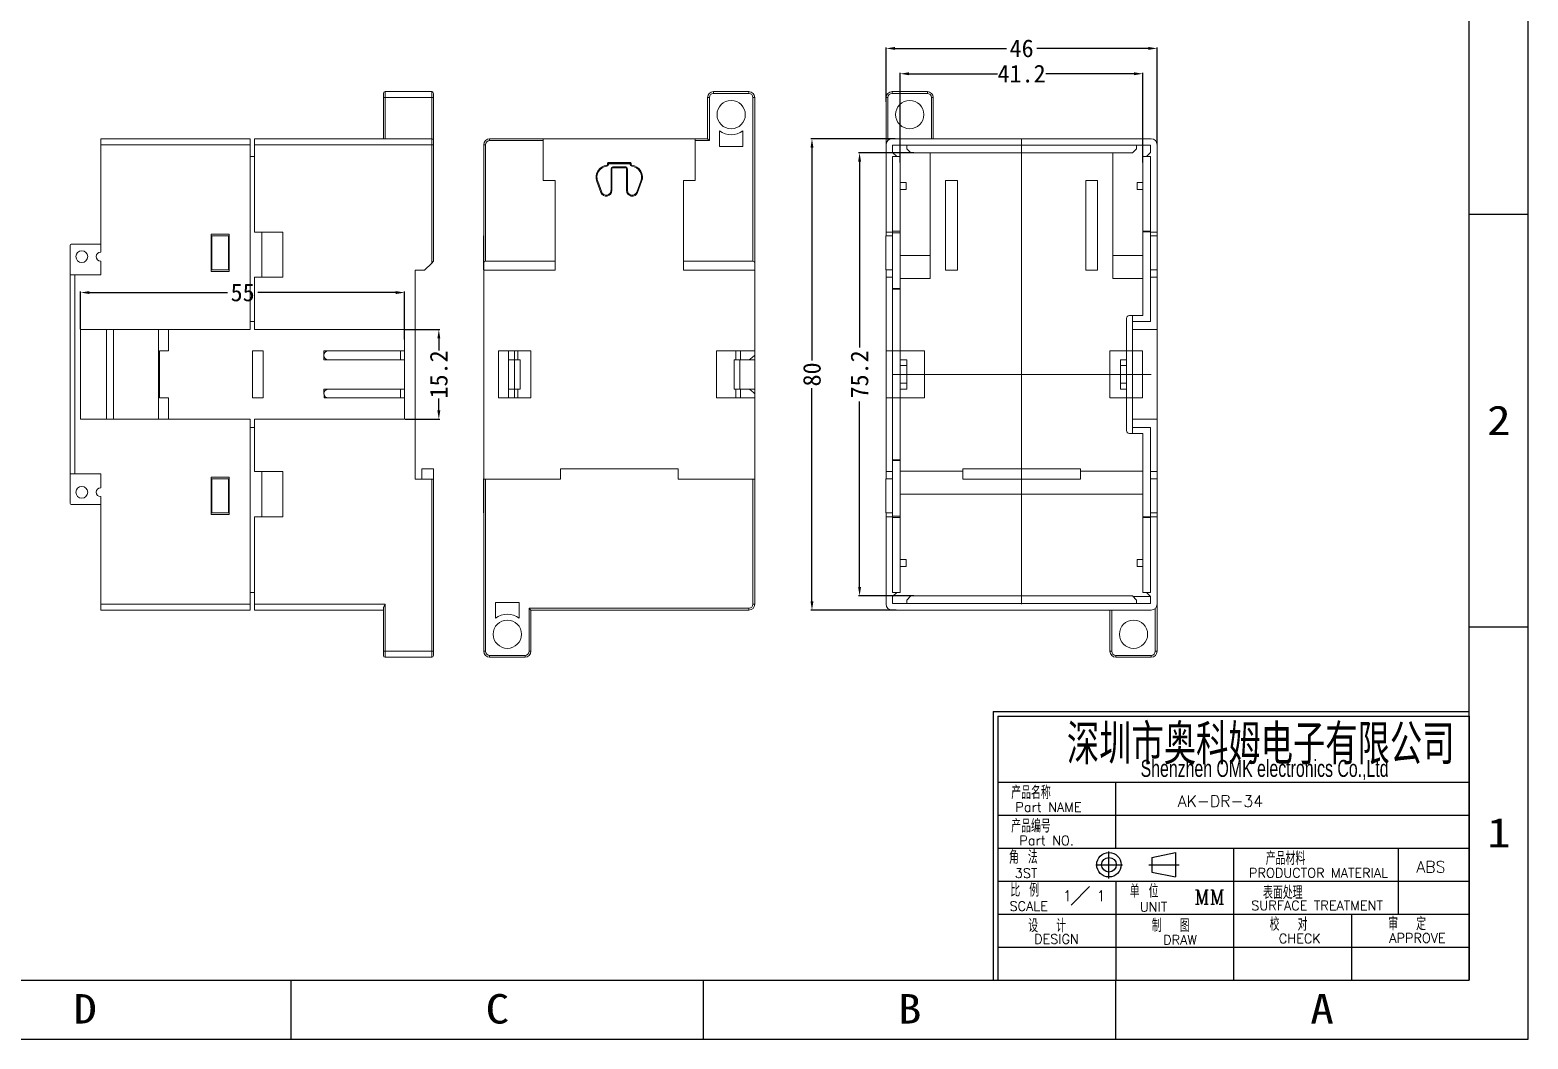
# Model space of a CAD drawing. Header units: millimetres. Extents: x 13 to 433, y 232 to 529.
# Drawn here: x 178.3 to 432.6, y 232.3 to 403.6 of the extents above; entities that cross this region are included whole.
import ezdxf
from ezdxf.enums import TextEntityAlignment as Align
from ezdxf.lldxf.tags import DXFTag

# ---------------------------------------------------------------- set-up
doc = ezdxf.new("R2010")
doc.units = ezdxf.units.MM
doc.header["$MEASUREMENT"] = 0
doc.layers.get('0').update_dxf_attribs({"linetype": 'CONTINUOUS'})
doc.layers.get('Defpoints').update_dxf_attribs({"linetype": 'CONTINUOUS'})
for name, color, linetype in [('10', 7, 'CONTINUOUS'), ('7', 7, 'CONTINUOUS'), ('center', 1, 'CENTER'), ('dim', 3, 'CONTINUOUS'), ('text', 3, 'CONTINUOUS')]:
    doc.layers.add(name, color=color, linetype=linetype)
doc.styles.add('ROMANC', font='romanc.shx', dxfattribs={"bigfont": 'gbcbig.shx'})
doc.styles.add('romans', font='romans.shx', dxfattribs={"width": 0.67, "bigfont": 'fangsong.shx'})
doc.styles.add('TEXTSTYLE_0', font='txt', dxfattribs={"width": 0.8})
doc.styles.add('xs', font='fsdb_e.shx', dxfattribs={"width": 0.67})
tags = doc.linetypes.add('CENTER', pattern=[47.5, 22, -8.5, 8.5, -8.5]).pattern_tags.tags
tags[10:11] = [DXFTag(74, 4), DXFTag(75, 0), DXFTag(340, '0'), DXFTag(46, 0.0), DXFTag(50, 0.0), DXFTag(44, 0.0), DXFTag(45, 0.0)]
tags[8:9] = [DXFTag(74, 4), DXFTag(75, 0), DXFTag(340, '0'), DXFTag(46, 0.0), DXFTag(50, 0.0), DXFTag(44, 0.0), DXFTag(45, 0.0)]
tags[6:7] = [DXFTag(74, 4), DXFTag(75, 0), DXFTag(340, '0'), DXFTag(46, 0.0), DXFTag(50, 0.0), DXFTag(44, 0.0), DXFTag(45, 0.0)]
tags[4:5] = [DXFTag(74, 4), DXFTag(75, 0), DXFTag(340, '0'), DXFTag(46, 0.0), DXFTag(50, 0.0), DXFTag(44, 0.0), DXFTag(45, 0.0)]
doc.dimstyles.get("Standard").update_dxf_attribs({"dimtxt": 3, "dimasz": 1.5, "dimexe": 0.18, "dimexo": 0.0625, "dimgap": 0.09, "dimtad": 0, "dimdec": 1, "dimzin": 0, "dimdsep": 46, "dimtxsty": 'Standard', "dimcen": 0.09, "dimclrd": 3, "dimclre": 3, "dimclrt": 3, "dimadec": 0, "dimazin": 0, "dimtfac": 1, "dimtdec": 4, "dimtofl": 0, "dimtmove": 0, "dimatfit": 3, "dimfxl": 0, "dimtolj": 1, "dimtzin": 0, "dimarcsym": 0})

# ---------------------------------------------------------------- blocks, each defined once
blk = doc.blocks.new('*D24')
at = {"color": 3, "lineweight": -2}
for p, q in [((326.03, 381.11), (326.03, 396.37)), ((327.53, 396.19), (342.54, 396.19)), ((365.73, 396.19), (350.72, 396.19)), ((367.23, 381.11), (367.23, 396.37))]:
    blk.add_line(p, q, dxfattribs=at)
at = {"color": 3, "lineweight": 18}
for points in [[(327.53, 396.44), (327.53, 395.94), (326.03, 396.19)], [(365.73, 396.44), (365.73, 395.94), (367.23, 396.19)]]:
    blk.add_solid(points, dxfattribs=at)
at = {"layer": 'Defpoints', "color": 0, "lineweight": 18}
for p in [(367.23, 396.19), (326.03, 381.05), (367.23, 381.05)]:
    blk.add_point(p, dxfattribs=at)
at = {"color": 3, "lineweight": 18, "insert": (346.63, 396.19), "char_height": 3, "attachment_point": 5}
blk.add_mtext('\\A1;41.2', dxfattribs=at)
blk = doc.blocks.new('*D25')
at = {"color": 3, "lineweight": -2}
for p, q in [((328.36, 382.75), (318.94, 382.75)), ((319.12, 381.25), (319.12, 349.74)), ((319.12, 309.05), (319.12, 340.56)), ((328.36, 307.55), (318.94, 307.55))]:
    blk.add_line(p, q, dxfattribs=at)
at = {"color": 3, "lineweight": 18}
for points in [[(318.87, 381.25), (319.37, 381.25), (319.12, 382.75)], [(318.87, 309.05), (319.37, 309.05), (319.12, 307.55)]]:
    blk.add_solid(points, dxfattribs=at)
at = {"layer": 'Defpoints', "color": 0, "lineweight": 18}
for p in [(328.42, 382.75), (319.12, 307.55), (328.42, 307.55)]:
    blk.add_point(p, dxfattribs=at)
at = {"color": 3, "lineweight": 18, "insert": (319.12, 345.15), "char_height": 3, "attachment_point": 5, "rotation": 90}
blk.add_mtext('\\A1;75.2', dxfattribs=at)
blk = doc.blocks.new('*D26')
at = {"color": 3, "lineweight": -2}
for p, q in [((323.63, 391.43), (323.63, 400.67)), ((325.13, 400.49), (344.04, 400.49)), ((368.13, 400.49), (349.22, 400.49)), ((369.63, 384.21), (369.63, 400.67))]:
    blk.add_line(p, q, dxfattribs=at)
at = {"color": 3, "lineweight": 18}
for points in [[(325.13, 400.74), (325.13, 400.24), (323.63, 400.49)], [(368.13, 400.74), (368.13, 400.24), (369.63, 400.49)]]:
    blk.add_solid(points, dxfattribs=at)
at = {"layer": 'Defpoints', "color": 0, "lineweight": 18}
for p in [(369.63, 400.49), (323.63, 391.37), (369.63, 384.15)]:
    blk.add_point(p, dxfattribs=at)
at = {"color": 3, "lineweight": 18, "insert": (346.63, 400.49), "char_height": 3, "attachment_point": 5}
blk.add_mtext('\\A1;46', dxfattribs=at)
blk = doc.blocks.new('*D27')
at = {"color": 3, "lineweight": -2}
for p, q in [((325.14, 385.15), (310.86, 385.15)), ((311.04, 383.65), (311.04, 347.49)), ((311.04, 306.65), (311.04, 342.81)), ((325.32, 305.15), (310.86, 305.15))]:
    blk.add_line(p, q, dxfattribs=at)
at = {"color": 3, "lineweight": 18}
for points in [[(310.79, 383.65), (311.29, 383.65), (311.04, 385.15)], [(310.79, 306.65), (311.29, 306.65), (311.04, 305.15)]]:
    blk.add_solid(points, dxfattribs=at)
at = {"layer": 'Defpoints', "color": 0, "lineweight": 18}
for p in [(325.21, 385.15), (311.04, 305.15), (325.39, 305.15)]:
    blk.add_point(p, dxfattribs=at)
at = {"color": 3, "lineweight": 18, "insert": (311.04, 345.15), "char_height": 3, "attachment_point": 5, "rotation": 90}
blk.add_mtext('\\A1;80', dxfattribs=at)
blk = doc.blocks.new('*D28')
at = {"color": 3, "lineweight": -2}
for p, q in [((241.95, 352.75), (247.87, 352.75)), ((247.69, 351.25), (247.69, 349.24)), ((247.69, 339.05), (247.69, 341.06)), ((241.95, 337.55), (247.87, 337.55))]:
    blk.add_line(p, q, dxfattribs=at)
at = {"color": 3, "lineweight": 18}
for points in [[(247.44, 351.25), (247.94, 351.25), (247.69, 352.75)], [(247.44, 339.05), (247.94, 339.05), (247.69, 337.55)]]:
    blk.add_solid(points, dxfattribs=at)
at = {"layer": 'Defpoints', "color": 0, "lineweight": 18}
for p in [(241.88, 352.75), (241.88, 337.55), (247.69, 337.55)]:
    blk.add_point(p, dxfattribs=at)
at = {"color": 3, "lineweight": 18, "insert": (247.69, 345.15), "char_height": 3, "attachment_point": 5, "rotation": 90}
blk.add_mtext('\\A1;15.2', dxfattribs=at)
blk = doc.blocks.new('*D29')
at = {"color": 3, "lineweight": -2}
for p, q in [((186.88, 352.81), (186.88, 359.23)), ((188.38, 359.05), (211.79, 359.05)), ((240.38, 359.05), (216.97, 359.05)), ((241.88, 351.1), (241.88, 359.23))]:
    blk.add_line(p, q, dxfattribs=at)
at = {"color": 3, "lineweight": 18}
for points in [[(188.38, 359.3), (188.38, 358.8), (186.88, 359.05)], [(240.38, 359.3), (240.38, 358.8), (241.88, 359.05)]]:
    blk.add_solid(points, dxfattribs=at)
at = {"layer": 'Defpoints', "color": 0, "lineweight": 18}
for p in [(241.88, 359.05), (186.88, 352.75), (241.88, 351.04)]:
    blk.add_point(p, dxfattribs=at)
at = {"color": 3, "lineweight": 18, "insert": (214.38, 359.05), "char_height": 3, "attachment_point": 5}
blk.add_mtext('\\A1;55', dxfattribs=at)
blk = doc.blocks.new('SUN_6HWZ35TKXU86YGHH1AY77V3D6FJ')
at = {"color": 7, "linetype": 'Continuous'}
for p, q in [((0, 0), (0, 297)), ((-10, 10), (-10, 287)), ((-10, 140), (0, 140)), ((-10, 70), (0, 70)), ((-410, 10), (-10, 10)), ((-210, 0), (-210, 10)), ((-140, 0), (-140, 10)), ((-70, 0), (-70, 10)), ((-420, 0), (0, 0))]:
    blk.add_line(p, q, dxfattribs=at)
at = {"color": 2, "style": 'TEXTSTYLE_0'}
for s, width, p, p2 in [('2', 1.029662, (-6.95, 102.54), (-2.95, 102.54)), ('1', 1.029662, (-6.95, 32.54), (-2.95, 32.54)), ('C', 0.792988, (-176.98, 2.63), (-172.98, 2.63)), ('D', 0.792988, (-246.98, 2.63), (-242.98, 2.63)), ('B', 0.858525, (-106.98, 2.63), (-102.98, 2.63)), ('A', 0.858525, (-36.98, 2.63), (-32.98, 2.63))]:
    blk.add_text(s, height=5, dxfattribs=dict(at, width=width)).set_placement(p, p2, align=Align.FIT)

msp = doc.modelspace()

# ---------------------------------------------------------------- linework, layer by layer
for p, q in [((341.81, 287.93), (422.61, 287.93)), ((341.81, 287.93), (341.81, 242.33)), ((342.61, 287.13), (342.61, 242.33)), ((342.61, 287.13), (422.61, 287.13)), ((422.61, 287.13), (422.61, 242.33)), ((342.61, 275.93), (422.61, 275.93)), ((362.61, 264.73), (362.61, 275.93)), ((342.61, 270.33), (422.61, 270.33)), ((342.61, 264.73), (422.61, 264.73)), ((382.61, 264.73), (382.61, 242.33)), ((410.61, 253.53), (410.61, 264.73)), ((342.61, 259.13), (422.61, 259.13)), ((362.61, 259.13), (362.61, 242.33)), ((342.61, 253.53), (422.61, 253.53)), ((402.61, 253.53), (402.61, 242.33)), ((342.61, 247.93), (422.61, 247.93)), ((342.61, 242.33), (422.61, 242.33))]:
    msp.add_line(p, q)
at = {"color": 5}
for p, q in [((368.76, 263.16), (372.75, 264)), ((368.76, 263.16), (368.76, 260.67)), ((372.75, 264), (372.75, 259.84)), ((368.76, 260.67), (372.75, 259.84))]:
    msp.add_line(p, q, dxfattribs=at)
for radius in [2.08, 1.24]:
    msp.add_circle((361.46, 261.92), radius, dxfattribs=at)
at = {"layer": '10', "color": 0, "linetype": 'Continuous', "lineweight": 18}
for p, q in [((190.28, 385.15), (190.28, 384.15)), ((190.28, 385.15), (215.68, 385.15)), ((190.28, 365.9), (190.28, 384.15)), ((215.68, 384.15), (190.28, 384.15)), ((215.68, 385.15), (215.68, 384.15)), ((215.68, 352.75), (215.68, 384.15)), ((209.03, 368.95), (209.03, 362.6)), ((212.08, 368.95), (209.03, 368.95)), ((212.08, 362.6), (212.08, 368.95)), ((185.08, 367.05), (185.08, 362.05)), ((185.28, 367.25), (190.28, 367.25)), ((190.28, 362.05), (190.28, 364.4)), ((185.08, 328.25), (185.08, 362.05)), ((185.08, 362.05), (185.88, 362.05)), ((185.88, 362.05), (185.88, 328.25)), ((185.88, 362.05), (190.28, 362.05)), ((209.03, 362.6), (212.08, 362.6)), ((186.88, 337.55), (186.88, 352.75)), ((186.88, 352.75), (215.68, 352.75)), ((191.28, 352.75), (191.28, 337.55)), ((192.48, 337.55), (192.48, 352.75)), ((200.08, 337.55), (200.08, 352.75)), ((261.12, 349.15), (261.12, 347.65)), ((298.12, 347.65), (298.12, 349.15)), ((261.12, 342.65), (261.12, 341.15)), ((298.12, 341.15), (298.12, 342.65)), ((186.88, 337.55), (215.68, 337.55)), ((215.68, 337.55), (215.68, 306.15)), ((185.08, 328.25), (185.08, 323.25)), ((185.88, 328.25), (185.08, 328.25)), ((185.88, 328.25), (190.28, 328.25)), ((190.28, 328.25), (190.28, 325.9)), ((212.08, 327.7), (209.03, 327.7)), ((209.03, 327.7), (209.03, 321.35)), ((212.08, 321.35), (212.08, 327.7)), ((190.28, 323.05), (185.28, 323.05)), ((190.28, 324.4), (190.28, 306.15)), ((209.03, 321.35), (212.08, 321.35)), ((190.28, 305.15), (190.28, 306.15)), ((190.28, 306.15), (215.68, 306.15)), ((215.68, 306.15), (215.68, 305.15)), ((215.68, 305.15), (190.28, 305.15))]:
    msp.add_line(p, q, dxfattribs=at)
for centre in [(187.08, 365.15), (187.08, 325.15)]:
    msp.add_circle(centre, 1, dxfattribs=at)
for centre, radius, start, end in [((185.28, 367.05), 0.2, 90, 180), ((190.28, 325.15), 0.75, 90, 270), ((185.28, 323.25), 0.2, 180, 270)]:
    msp.add_arc(centre, radius, start, end, dxfattribs=at)
at = {"layer": '10', "color": 0, "linetype": 'Continuous', "lineweight": 18, "extrusion": (0, 0, -1)}
msp.add_arc((-190.28, 365.15), 0.75, 270, 90, dxfattribs=at)
at = {"layer": '7', "color": 0, "linetype": 'Continuous', "lineweight": 18}
for p, q in [((238.28, 392.15), (238.28, 392.85)), ((238.28, 385.15), (238.28, 392.15)), ((238.58, 392.15), (238.28, 392.15)), ((238.58, 393.15), (246.48, 393.15)), ((238.58, 393.15), (238.58, 392.15)), ((246.48, 392.15), (238.58, 392.15)), ((238.58, 392.15), (238.58, 385.15)), ((246.48, 392.15), (246.48, 393.15)), ((246.78, 392.15), (246.48, 392.15)), ((246.48, 385.15), (246.48, 392.15)), ((246.78, 392.85), (246.78, 392.15)), ((246.78, 392.15), (246.78, 384.85)), ((293.62, 392.15), (293.32, 392.15)), ((293.32, 385.15), (293.32, 392.15)), ((293.62, 392.15), (293.62, 384.85)), ((294.32, 393.15), (300.32, 393.15)), ((294.32, 392.85), (294.32, 393.15)), ((300.32, 392.85), (294.32, 392.85)), ((300.32, 392.85), (300.32, 393.15)), ((301.02, 364.35), (301.02, 392.15)), ((301.02, 392.15), (301.32, 392.15)), ((301.32, 392.15), (301.32, 364.05)), ((323.63, 392.15), (323.93, 392.15)), ((323.63, 384.15), (323.63, 392.15)), ((323.93, 392.15), (323.93, 384.86)), ((324.63, 393.15), (330.63, 393.15)), ((324.63, 393.15), (324.63, 392.85)), ((330.63, 392.85), (324.63, 392.85)), ((330.63, 393.15), (330.63, 392.85)), ((331.33, 385.15), (331.33, 392.15)), ((331.63, 392.15), (331.33, 392.15)), ((331.63, 392.15), (331.63, 385.15)), ((216.38, 385.15), (246.48, 385.15)), ((216.38, 385.15), (216.38, 384.15)), ((246.48, 384.15), (216.38, 384.15)), ((216.38, 384.15), (216.38, 369.3)), ((246.48, 384.15), (246.48, 385.15)), ((246.78, 384.15), (246.48, 384.15)), ((246.48, 364.05), (246.48, 384.15)), ((246.78, 384.85), (246.78, 384.15)), ((246.78, 384.15), (246.78, 364.35)), ((255.62, 384.15), (255.32, 384.15)), ((255.32, 364.05), (255.32, 384.15)), ((255.62, 384.15), (255.62, 364.35)), ((256.32, 384.85), (256.32, 385.15)), ((256.32, 385.15), (265.42, 385.15)), ((265.42, 384.85), (256.32, 384.85)), ((291.22, 385.15), (265.42, 385.15)), ((265.42, 385.15), (265.42, 384.85)), ((265.42, 384.85), (265.42, 378.05)), ((291.22, 385.15), (293.32, 385.15)), ((291.22, 384.85), (291.22, 385.15)), ((291.22, 384.85), (291.22, 378.05)), ((293.62, 384.85), (291.22, 384.85)), ((293.62, 384.85), (293.32, 385.15)), ((295.32, 386.5), (295.32, 383.85)), ((299.32, 383.85), (299.32, 386.5)), ((323.63, 384.15), (323.63, 369.3)), ((324.63, 385.15), (368.63, 385.15)), ((324.73, 382.85), (324.73, 384.05)), ((368.53, 384.05), (324.73, 384.05)), ((327.13, 383.45), (327.13, 384.05)), ((366.13, 383.45), (366.13, 384.05)), ((368.53, 382.85), (368.53, 384.05)), ((369.63, 384.15), (369.63, 369.3)), ((216.38, 382.15), (215.68, 382.15)), ((299.32, 383.85), (295.32, 383.85)), ((327.73, 382.85), (324.73, 382.85)), ((325.43, 382.15), (324.73, 382.85)), ((324.73, 382.15), (324.73, 369.45)), ((326.03, 382.15), (324.73, 382.15)), ((326.03, 369.45), (326.03, 382.15)), ((327.13, 383.45), (327.83, 382.75)), ((365.43, 382.75), (327.83, 382.75)), ((331.13, 361.45), (331.13, 382.75)), ((362.13, 382.75), (362.13, 361.45)), ((365.43, 382.75), (366.13, 383.45)), ((367.23, 382.15), (368.53, 382.15)), ((367.23, 369.45), (367.23, 382.15)), ((368.53, 382.85), (367.83, 382.15)), ((368.53, 382.15), (368.53, 369.45)), ((276.19, 380.65), (276.21, 380.5)), ((276.32, 380.89), (276.32, 381)), ((276.47, 380.89), (276.32, 380.89)), ((276.32, 380.79), (276.32, 380.89)), ((276.47, 380.79), (276.32, 380.79)), ((276.47, 381.15), (276.47, 381.04)), ((280.17, 381.15), (276.47, 381.15)), ((276.47, 381.04), (276.47, 380.89)), ((276.47, 381.04), (280.17, 381.04)), ((276.47, 380.89), (276.47, 380.79)), ((280.17, 380.89), (276.47, 380.89)), ((276.92, 376.38), (276.92, 380.07)), ((276.92, 380.07), (277.07, 380.07)), ((277.07, 380.07), (277.07, 376.38)), ((277.22, 380.37), (277.22, 380.22)), ((277.22, 380.37), (279.42, 380.37)), ((279.42, 380.22), (277.22, 380.22)), ((279.42, 380.37), (279.42, 380.22)), ((279.57, 376.38), (279.57, 380.07)), ((279.57, 380.07), (279.72, 380.07)), ((279.72, 380.07), (279.72, 376.38)), ((280.17, 381.04), (280.17, 381.15)), ((280.17, 381.04), (280.17, 380.89)), ((280.32, 380.89), (280.17, 380.89)), ((280.17, 380.79), (280.17, 380.89)), ((280.32, 380.79), (280.17, 380.79)), ((280.32, 381), (280.32, 380.89)), ((280.32, 380.89), (280.32, 380.79)), ((280.45, 380.65), (280.43, 380.5)), ((265.42, 378.05), (267.42, 378.05)), ((267.42, 378.05), (267.42, 364.35)), ((274.52, 377.88), (274.66, 377.93)), ((275.22, 376.04), (274.52, 377.88)), ((274.66, 377.93), (275.36, 376.1)), ((281.28, 376.1), (281.98, 377.93)), ((282.12, 377.88), (281.42, 376.04)), ((282.12, 377.88), (281.98, 377.93)), ((291.22, 378.05), (289.22, 378.05)), ((289.22, 378.05), (289.22, 364.35)), ((327.03, 377.75), (326.03, 377.75)), ((327.03, 376.55), (326.03, 376.55)), ((327.03, 377.75), (327.03, 376.55)), ((335.73, 378.05), (333.73, 378.05)), ((333.73, 362.85), (333.73, 378.05)), ((335.73, 362.85), (335.73, 378.05)), ((357.53, 378.05), (359.53, 378.05)), ((357.53, 362.85), (357.53, 378.05)), ((359.53, 362.85), (359.53, 378.05)), ((366.23, 377.75), (366.23, 376.55)), ((366.23, 377.75), (367.23, 377.75)), ((366.23, 376.55), (367.23, 376.55)), ((275.22, 376.04), (275.36, 376.1)), ((277.07, 376.38), (276.92, 376.38)), ((279.57, 376.38), (279.72, 376.38)), ((281.42, 376.04), (281.28, 376.1)), ((221.18, 369.3), (216.38, 369.3)), ((217.66, 369.3), (217.66, 361.65)), ((221.18, 361.65), (221.18, 369.3)), ((323.63, 368.65), (323.63, 369.3)), ((324.73, 369.3), (323.63, 369.3)), ((324.73, 369.45), (324.73, 369.2)), ((324.73, 359.73), (324.73, 369.2)), ((326.03, 369.45), (326.03, 369.2)), ((326.03, 359.73), (326.03, 369.2)), ((367.23, 369.45), (367.23, 369.34)), ((367.23, 369.34), (367.23, 355.15)), ((368.53, 369.45), (368.53, 369.34)), ((368.53, 369.34), (368.53, 354.15)), ((369.63, 369.3), (368.53, 369.3)), ((369.63, 368.65), (369.63, 369.3)), ((211.98, 368.65), (209.14, 368.65)), ((209.14, 362.9), (209.14, 368.65)), ((211.98, 362.9), (211.98, 368.65)), ((255.28, 362.9), (255.28, 368.65)), ((255.28, 368.65), (255.32, 368.65)), ((301.36, 368.65), (301.32, 368.65)), ((301.36, 362.9), (301.36, 368.65)), ((323.59, 362.9), (323.59, 368.65)), ((323.59, 368.65), (324.73, 368.65)), ((369.66, 368.65), (368.53, 368.65)), ((369.66, 362.9), (369.66, 368.65)), ((245.28, 362.85), (246.48, 364.05)), ((246.78, 364.35), (246.48, 364.05)), ((255.32, 362.85), (255.32, 364.05)), ((255.62, 364.35), (267.42, 364.35)), ((267.42, 364.35), (267.42, 362.85)), ((289.22, 362.85), (289.22, 364.35)), ((289.22, 364.35), (301.02, 364.35)), ((301.32, 364.05), (301.32, 362.85)), ((326.03, 365.35), (331.13, 365.35)), ((367.23, 365.35), (362.13, 365.35)), ((211.98, 362.9), (209.14, 362.9)), ((221.18, 361.65), (216.38, 361.65)), ((216.38, 361.65), (216.38, 352.75)), ((243.68, 327.35), (243.68, 362.85)), ((243.68, 362.85), (245.28, 362.85)), ((255.28, 362.9), (255.32, 362.9)), ((255.32, 327.35), (255.32, 362.85)), ((267.42, 362.85), (255.32, 362.85)), ((301.32, 362.85), (289.22, 362.85)), ((301.36, 362.9), (301.32, 362.9)), ((301.32, 349.15), (301.32, 362.85)), ((323.59, 362.9), (324.73, 362.9)), ((323.63, 361.65), (323.63, 362.9)), ((324.73, 361.65), (323.63, 361.65)), ((323.63, 361.65), (323.63, 349.15)), ((331.13, 361.45), (326.03, 361.45)), ((335.73, 362.85), (333.73, 362.85)), ((357.53, 362.85), (359.53, 362.85)), ((367.23, 361.45), (362.13, 361.45)), ((369.66, 362.9), (368.53, 362.9)), ((368.53, 361.65), (369.63, 361.65)), ((369.63, 361.65), (369.63, 362.9)), ((369.63, 361.65), (369.63, 352.75)), ((324.73, 359.65), (324.73, 359.73)), ((324.73, 359.73), (326.03, 359.73)), ((326.03, 359.65), (324.73, 359.65)), ((324.73, 359.65), (324.73, 349.15)), ((326.03, 359.65), (326.03, 359.73)), ((326.03, 359.65), (326.03, 349.15)), ((216.38, 354.15), (215.68, 354.15)), ((364.43, 354.65), (364.43, 349.15)), ((365.43, 355.15), (364.93, 355.15)), ((365.43, 355.15), (367.23, 355.15)), ((365.43, 355.15), (365.43, 349.15)), ((365.43, 354.15), (368.53, 354.15)), ((201.78, 352.75), (201.78, 349.15)), ((216.38, 352.75), (241.88, 352.75)), ((241.88, 337.55), (241.88, 352.75)), ((369.63, 352.75), (365.43, 352.75)), ((369.63, 337.55), (369.63, 352.75)), ((200.28, 349.15), (201.78, 349.15)), ((200.28, 349.15), (200.28, 341.15)), ((216.08, 349.15), (216.08, 341.15)), ((217.88, 349.15), (216.08, 349.15)), ((217.88, 349.15), (217.88, 341.15)), ((228.18, 349.15), (241.88, 349.15)), ((228.18, 349.15), (228.18, 347.65)), ((241.18, 349.15), (241.18, 347.65)), ((257.82, 341.15), (257.82, 349.15)), ((263.32, 349.15), (257.82, 349.15)), ((259.52, 349.15), (259.52, 347.65)), ((260.52, 349.15), (260.52, 347.65)), ((263.32, 349.15), (263.32, 341.15)), ((294.82, 349.15), (294.82, 341.15)), ((294.82, 349.15), (301.32, 349.15)), ((298.92, 347.65), (298.92, 349.15)), ((301.32, 349.15), (301.32, 348.4)), ((323.63, 349.15), (324.73, 349.15)), ((323.63, 349.15), (323.63, 341.15)), ((324.73, 349.15), (324.73, 341.15)), ((324.73, 349.15), (326.03, 349.15)), ((330.13, 349.15), (326.03, 349.15)), ((326.03, 349.15), (326.03, 341.15)), ((330.13, 349.15), (330.13, 341.15)), ((361.63, 349.15), (361.63, 341.15)), ((361.63, 349.15), (364.43, 349.15)), ((364.43, 349.15), (364.43, 341.15)), ((364.43, 349.15), (365.43, 349.15)), ((365.43, 349.15), (367.13, 349.15)), ((365.43, 349.15), (365.43, 341.15)), ((367.13, 341.15), (367.13, 349.15)), ((228.18, 347.65), (241.88, 347.65)), ((259.52, 347.65), (260.52, 347.65)), ((259.52, 347.65), (259.52, 342.65)), ((260.52, 347.65), (261.52, 347.65)), ((260.52, 342.65), (260.52, 347.65)), ((261.52, 347.65), (261.52, 342.65)), ((297.82, 347.65), (297.82, 342.65)), ((298.82, 347.65), (297.82, 347.65)), ((301.32, 347.65), (298.82, 347.65)), ((298.82, 342.65), (298.82, 347.65)), ((301.32, 348.4), (301.32, 347.65)), ((301.32, 347.65), (301.32, 342.65)), ((327.13, 347.65), (326.03, 347.65)), ((327.13, 346.65), (326.03, 346.65)), ((327.13, 347.65), (327.13, 346.65)), ((327.13, 346.65), (327.13, 343.65)), ((363.43, 347.65), (363.43, 346.65)), ((363.43, 347.65), (364.43, 347.65)), ((363.43, 346.65), (364.43, 346.65)), ((363.43, 346.65), (363.43, 343.65)), ((327.13, 343.65), (326.03, 343.65)), ((327.13, 342.65), (327.13, 343.65)), ((363.43, 342.65), (363.43, 343.65)), ((363.43, 343.65), (364.43, 343.65)), ((200.28, 341.15), (201.78, 341.15)), ((201.78, 341.15), (201.78, 337.55)), ((217.88, 341.15), (216.08, 341.15)), ((228.19, 342.65), (228.2, 341.15)), ((241.88, 342.65), (228.19, 342.65)), ((241.88, 341.15), (228.2, 341.15)), ((241.18, 342.65), (241.18, 341.15)), ((257.82, 341.15), (263.32, 341.15)), ((259.52, 342.65), (259.52, 341.15)), ((260.52, 342.65), (259.52, 342.65)), ((260.52, 342.65), (261.52, 342.65)), ((260.52, 342.65), (260.52, 341.15)), ((301.32, 341.15), (294.82, 341.15)), ((298.82, 342.65), (297.82, 342.65)), ((298.82, 342.65), (301.32, 342.65)), ((298.92, 341.15), (298.92, 342.65)), ((301.32, 342.65), (301.32, 341.9)), ((301.32, 341.9), (301.32, 341.15)), ((301.32, 327.35), (301.32, 341.15)), ((323.63, 341.15), (323.63, 328.65)), ((324.73, 341.15), (323.63, 341.15)), ((324.73, 341.15), (324.73, 330.64)), ((326.03, 341.15), (324.73, 341.15)), ((327.13, 342.65), (326.03, 342.65)), ((326.03, 341.15), (330.13, 341.15)), ((326.03, 341.15), (326.03, 330.64)), ((364.43, 341.15), (361.63, 341.15)), ((363.43, 342.65), (364.43, 342.65)), ((364.43, 341.15), (364.43, 335.65)), ((365.43, 341.15), (364.43, 341.15)), ((365.43, 341.15), (367.13, 341.15)), ((365.43, 341.15), (365.43, 335.15)), ((216.38, 336.15), (215.68, 336.15)), ((216.38, 337.55), (241.88, 337.55)), ((216.38, 337.55), (216.38, 328.65)), ((369.63, 337.55), (365.43, 337.55)), ((368.53, 336.15), (365.43, 336.15)), ((368.53, 336.15), (368.53, 320.95)), ((369.63, 337.55), (369.63, 328.65)), ((365.43, 335.15), (364.93, 335.15)), ((365.43, 335.15), (367.23, 335.15)), ((367.23, 320.95), (367.23, 335.15)), ((326.03, 330.64), (324.73, 330.64)), ((324.73, 330.64), (324.73, 330.56)), ((326.03, 330.64), (326.03, 330.56)), ((216.38, 328.65), (221.18, 328.65)), ((217.66, 321), (217.66, 328.65)), ((221.18, 328.65), (221.18, 321)), ((244.78, 329.15), (244.78, 327.35)), ((244.78, 329.15), (246.78, 329.15)), ((246.78, 329.15), (246.78, 327.35)), ((268.32, 329.15), (268.32, 327.35)), ((288.32, 329.15), (268.32, 329.15)), ((288.32, 327.35), (288.32, 329.15)), ((323.63, 327.4), (323.63, 328.65)), ((323.63, 328.65), (324.73, 328.65)), ((324.73, 321.09), (324.73, 330.56)), ((324.73, 330.56), (326.03, 330.56)), ((326.03, 321.09), (326.03, 330.56)), ((326.03, 328.74), (336.63, 328.74)), ((336.63, 328.74), (336.63, 329.15)), ((336.63, 329.15), (356.63, 329.15)), ((336.63, 328.74), (336.63, 327.35)), ((356.63, 328.74), (356.63, 329.15)), ((356.63, 328.74), (367.23, 328.74)), ((356.63, 327.35), (356.63, 328.74)), ((369.63, 328.65), (368.53, 328.65)), ((369.63, 328.65), (369.63, 327.4)), ((211.98, 327.4), (209.14, 327.4)), ((209.14, 327.4), (209.14, 321.65)), ((211.98, 327.4), (211.98, 321.65)), ((243.68, 327.35), (246.48, 327.35)), ((246.48, 298.15), (246.48, 327.35)), ((246.48, 327.35), (246.78, 327.35)), ((246.78, 327.35), (246.78, 298.15)), ((255.28, 327.4), (255.32, 327.4)), ((255.28, 327.4), (255.28, 321.65)), ((255.32, 298.15), (255.32, 327.35)), ((255.32, 327.35), (255.62, 327.35)), ((255.62, 327.35), (255.62, 298.15)), ((268.32, 327.35), (255.62, 327.35)), ((301.02, 327.35), (288.32, 327.35)), ((301.02, 306.15), (301.02, 327.35)), ((301.02, 327.35), (301.32, 327.35)), ((301.36, 327.4), (301.32, 327.4)), ((301.32, 327.35), (301.32, 306.15)), ((301.36, 327.4), (301.36, 321.65)), ((323.59, 327.4), (324.73, 327.4)), ((323.59, 327.4), (323.59, 321.65)), ((336.63, 327.35), (356.63, 327.35)), ((369.66, 327.4), (368.53, 327.4)), ((369.66, 327.4), (369.66, 321.65)), ((326.03, 324.85), (367.23, 324.85)), ((211.98, 321.65), (209.14, 321.65)), ((221.18, 321), (216.38, 321)), ((216.38, 321), (216.38, 306.15)), ((255.28, 321.65), (255.32, 321.65)), ((301.36, 321.65), (301.32, 321.65)), ((323.59, 321.65), (324.73, 321.65)), ((323.63, 321), (323.63, 321.65)), ((323.63, 321), (323.63, 306.15)), ((323.63, 321), (324.73, 321)), ((324.73, 320.85), (324.73, 321.09)), ((324.73, 321.09), (326.03, 321.09)), ((324.73, 308.15), (324.73, 320.85)), ((326.03, 320.85), (324.73, 320.85)), ((326.03, 320.85), (326.03, 321.09)), ((326.03, 320.85), (326.03, 308.15)), ((367.23, 320.85), (367.23, 320.95)), ((368.53, 320.95), (367.23, 320.95)), ((367.23, 320.85), (367.23, 308.15)), ((367.23, 320.85), (368.53, 320.85)), ((369.66, 321.65), (368.53, 321.65)), ((368.53, 321), (369.63, 321)), ((368.53, 320.85), (368.53, 320.95)), ((368.53, 308.15), (368.53, 320.85)), ((369.63, 321.65), (369.63, 321)), ((369.63, 321), (369.63, 306.15)), ((327.03, 313.75), (326.03, 313.75)), ((327.03, 312.55), (327.03, 313.75)), ((366.23, 312.55), (366.23, 313.75)), ((366.23, 313.75), (367.23, 313.75)), ((327.03, 312.55), (326.03, 312.55)), ((366.23, 312.55), (367.23, 312.55)), ((216.38, 308.15), (215.68, 308.15)), ((326.03, 308.15), (324.73, 308.15)), ((324.73, 307.45), (325.43, 308.15)), ((367.23, 308.15), (368.53, 308.15)), ((367.83, 308.15), (368.53, 307.45)), ((216.38, 306.15), (238.58, 306.15)), ((216.38, 305.15), (216.38, 306.15)), ((238.28, 298.15), (238.28, 305.43)), ((238.58, 306.15), (238.58, 298.15)), ((257.32, 306.45), (257.32, 303.8)), ((261.32, 303.8), (261.32, 306.45)), ((263.02, 305.45), (263.32, 305.15)), ((263.02, 305.45), (300.32, 305.45)), ((263.02, 298.15), (263.02, 305.45)), ((300.32, 305.45), (300.32, 305.15)), ((301.02, 306.15), (301.32, 306.15)), ((324.73, 306.25), (324.73, 307.45)), ((324.73, 306.25), (368.53, 306.25)), ((327.83, 307.55), (327.13, 306.85)), ((327.13, 306.25), (327.13, 306.85)), ((365.43, 307.55), (327.83, 307.55)), ((366.13, 306.85), (365.43, 307.55)), ((365.53, 307.45), (368.53, 307.45)), ((366.13, 306.25), (366.13, 306.85)), ((368.53, 306.25), (368.53, 307.45)), ((369.33, 298.15), (369.33, 305.43)), ((369.63, 306.15), (369.63, 298.15)), ((238.28, 305.15), (216.38, 305.15)), ((300.32, 305.15), (263.32, 305.15)), ((263.32, 305.15), (263.32, 298.15)), ((368.63, 305.15), (324.63, 305.15)), ((361.63, 298.15), (361.63, 305.15)), ((361.93, 305.15), (361.93, 298.15)), ((238.28, 297.45), (238.28, 298.15)), ((238.28, 298.15), (238.58, 298.15)), ((238.58, 298.15), (246.48, 298.15)), ((238.58, 298.15), (238.58, 297.15)), ((246.78, 298.15), (246.48, 298.15)), ((246.48, 297.15), (246.48, 298.15)), ((246.78, 297.45), (246.78, 298.15)), ((255.62, 298.15), (255.32, 298.15)), ((263.02, 298.15), (263.32, 298.15)), ((361.63, 298.15), (361.93, 298.15)), ((369.63, 298.15), (369.33, 298.15)), ((246.48, 297.15), (238.58, 297.15)), ((256.32, 297.45), (262.32, 297.45)), ((256.32, 297.45), (256.32, 297.15)), ((262.32, 297.15), (256.32, 297.15)), ((262.32, 297.45), (262.32, 297.15)), ((362.63, 297.15), (362.63, 297.45)), ((362.63, 297.45), (368.63, 297.45)), ((368.63, 297.15), (362.63, 297.15)), ((368.63, 297.15), (368.63, 297.45))]:
    msp.add_line(p, q, dxfattribs=at)
at = {"layer": '7', "color": 1, "linetype": 'CENTER', "lineweight": 18, "ltscale": 0.1188}
for p, q in [((346.63, 385.15), (346.63, 306.15)), ((324.63, 345.15), (368.63, 345.15))]:
    msp.add_line(p, q, dxfattribs=at)
at = {"layer": '7', "color": 0, "linetype": 'Continuous', "lineweight": 18}
for points in [[(326.03, 369.45), (326, 369.45), (325.97, 369.45), (325.95, 369.45), (325.92, 369.45), (325.9, 369.45), (325.87, 369.45), (325.84, 369.45), (325.82, 369.45), (325.79, 369.45), (325.77, 369.45), (325.74, 369.45), (325.71, 369.45), (325.69, 369.45), (325.66, 369.45), (325.64, 369.45), (325.61, 369.45), (325.58, 369.45), (325.56, 369.45), (325.53, 369.45), (325.51, 369.45), (325.48, 369.45), (325.45, 369.45), (325.43, 369.45), (325.4, 369.45), (325.38, 369.45), (325.35, 369.45), (325.32, 369.45), (325.3, 369.45), (325.27, 369.45), (325.25, 369.45), (325.22, 369.45), (325.19, 369.45), (325.17, 369.45), (325.14, 369.45), (325.12, 369.45), (325.09, 369.45), (325.06, 369.45), (325.04, 369.45), (325.01, 369.45), (324.99, 369.45), (324.96, 369.45), (324.93, 369.45), (324.91, 369.45), (324.88, 369.45), (324.86, 369.45), (324.83, 369.45), (324.8, 369.45), (324.78, 369.45), (324.75, 369.45), (324.73, 369.45)], [(324.73, 369.2), (324.75, 369.2), (324.78, 369.2), (324.8, 369.2), (324.83, 369.2), (324.86, 369.2), (324.88, 369.2), (324.91, 369.2), (324.93, 369.2), (324.96, 369.2), (324.99, 369.2), (325.01, 369.2), (325.04, 369.2), (325.06, 369.2), (325.09, 369.2), (325.12, 369.2), (325.14, 369.2), (325.17, 369.2), (325.19, 369.2), (325.22, 369.2), (325.25, 369.2), (325.27, 369.2), (325.3, 369.2), (325.32, 369.2), (325.35, 369.2), (325.38, 369.2), (325.4, 369.2), (325.43, 369.2), (325.45, 369.2), (325.48, 369.2), (325.51, 369.2), (325.53, 369.2), (325.56, 369.2), (325.58, 369.2), (325.61, 369.2), (325.64, 369.2), (325.66, 369.2), (325.69, 369.2), (325.71, 369.2), (325.74, 369.2), (325.77, 369.2), (325.79, 369.2), (325.82, 369.2), (325.84, 369.2), (325.87, 369.2), (325.9, 369.2), (325.92, 369.2), (325.95, 369.2), (325.97, 369.2), (326, 369.2), (326.03, 369.2)], [(367.23, 369.45), (367.25, 369.45), (367.28, 369.45), (367.3, 369.45), (367.33, 369.45), (367.36, 369.45), (367.38, 369.45), (367.41, 369.45), (367.43, 369.45), (367.46, 369.45), (367.49, 369.45), (367.51, 369.45), (367.54, 369.45), (367.56, 369.45), (367.59, 369.45), (367.62, 369.45), (367.64, 369.45), (367.67, 369.45), (367.69, 369.45), (367.72, 369.45), (367.75, 369.45), (367.77, 369.45), (367.8, 369.45), (367.82, 369.45), (367.85, 369.45), (367.88, 369.45), (367.9, 369.45), (367.93, 369.45), (367.95, 369.45), (367.98, 369.45), (368.01, 369.45), (368.03, 369.45), (368.06, 369.45), (368.08, 369.45), (368.11, 369.45), (368.14, 369.45), (368.16, 369.45), (368.19, 369.45), (368.21, 369.45), (368.24, 369.45), (368.27, 369.45), (368.29, 369.45), (368.32, 369.45), (368.34, 369.45), (368.37, 369.45), (368.4, 369.45), (368.42, 369.45), (368.45, 369.45), (368.47, 369.45), (368.5, 369.45), (368.53, 369.45)], [(368.53, 369.34), (368.5, 369.34), (368.47, 369.34), (368.45, 369.34), (368.42, 369.34), (368.4, 369.34), (368.37, 369.34), (368.34, 369.34), (368.32, 369.34), (368.29, 369.34), (368.27, 369.34), (368.24, 369.34), (368.21, 369.34), (368.19, 369.34), (368.16, 369.34), (368.14, 369.34), (368.11, 369.34), (368.08, 369.34), (368.06, 369.34), (368.03, 369.34), (368.01, 369.34), (367.98, 369.34), (367.95, 369.34), (367.93, 369.34), (367.9, 369.34), (367.88, 369.34), (367.85, 369.34), (367.82, 369.34), (367.8, 369.34), (367.77, 369.34), (367.75, 369.34), (367.72, 369.34), (367.69, 369.34), (367.67, 369.34), (367.64, 369.34), (367.62, 369.34), (367.59, 369.34), (367.56, 369.34), (367.54, 369.34), (367.51, 369.34), (367.49, 369.34), (367.46, 369.34), (367.43, 369.34), (367.41, 369.34), (367.38, 369.34), (367.36, 369.34), (367.33, 369.34), (367.3, 369.34), (367.28, 369.34), (367.25, 369.34), (367.23, 369.34)], [(300.35, 347.65), (300.36, 347.65), (300.37, 347.65), (300.38, 347.65), (300.39, 347.66), (300.4, 347.66), (300.41, 347.67), (300.43, 347.67), (300.44, 347.68), (300.46, 347.69), (300.47, 347.7), (300.49, 347.71), (300.5, 347.72), (300.52, 347.73), (300.54, 347.75), (300.56, 347.76), (300.57, 347.77), (300.59, 347.79), (300.61, 347.8), (300.63, 347.82), (300.65, 347.83), (300.67, 347.85), (300.69, 347.86), (300.71, 347.88), (300.73, 347.9), (300.75, 347.91), (300.78, 347.93), (300.8, 347.95), (300.82, 347.97), (300.84, 347.98), (300.86, 348), (300.88, 348.02), (300.91, 348.04), (300.93, 348.06), (300.95, 348.08), (300.97, 348.1), (301, 348.12), (301.02, 348.14), (301.04, 348.16), (301.06, 348.18), (301.09, 348.19), (301.11, 348.21), (301.13, 348.23), (301.16, 348.25), (301.18, 348.27), (301.2, 348.29), (301.23, 348.31), (301.25, 348.34), (301.27, 348.36), (301.3, 348.38), (301.32, 348.4)], [(301.32, 341.9), (301.3, 341.92), (301.27, 341.94), (301.25, 341.96), (301.23, 341.98), (301.2, 342), (301.18, 342.02), (301.16, 342.04), (301.13, 342.06), (301.11, 342.08), (301.09, 342.1), (301.06, 342.12), (301.04, 342.14), (301.02, 342.16), (301, 342.18), (300.97, 342.2), (300.95, 342.21), (300.93, 342.23), (300.91, 342.25), (300.88, 342.27), (300.86, 342.29), (300.84, 342.31), (300.82, 342.33), (300.8, 342.34), (300.77, 342.36), (300.75, 342.38), (300.73, 342.4), (300.71, 342.41), (300.69, 342.43), (300.67, 342.45), (300.65, 342.46), (300.63, 342.48), (300.61, 342.49), (300.59, 342.51), (300.57, 342.52), (300.56, 342.53), (300.54, 342.55), (300.52, 342.56), (300.5, 342.57), (300.49, 342.58), (300.47, 342.59), (300.46, 342.6), (300.44, 342.61), (300.43, 342.62), (300.41, 342.63), (300.4, 342.63), (300.39, 342.64), (300.38, 342.64), (300.37, 342.64), (300.36, 342.65), (300.35, 342.65)], [(238.58, 306.15), (238.58, 306.13), (238.57, 306.12), (238.56, 306.1), (238.55, 306.09), (238.54, 306.07), (238.53, 306.06), (238.53, 306.04), (238.52, 306.03), (238.51, 306.01), (238.5, 306), (238.49, 305.98), (238.49, 305.97), (238.48, 305.95), (238.47, 305.94), (238.46, 305.92), (238.45, 305.91), (238.45, 305.89), (238.44, 305.88), (238.43, 305.86), (238.42, 305.85), (238.42, 305.83), (238.41, 305.82), (238.4, 305.8), (238.4, 305.79), (238.39, 305.77), (238.38, 305.76), (238.37, 305.75), (238.37, 305.73), (238.36, 305.72), (238.36, 305.7), (238.35, 305.69), (238.34, 305.67), (238.34, 305.66), (238.33, 305.65), (238.33, 305.63), (238.32, 305.62), (238.32, 305.6), (238.31, 305.59), (238.31, 305.58), (238.31, 305.56), (238.3, 305.55), (238.3, 305.54), (238.3, 305.52), (238.3, 305.51), (238.29, 305.5), (238.29, 305.48), (238.29, 305.47), (238.29, 305.46), (238.29, 305.45), (238.28, 305.43)], [(261.32, 306.45), (261.24, 306.45), (261.16, 306.45), (261.08, 306.45), (261, 306.45), (260.92, 306.45), (260.84, 306.45), (260.76, 306.45), (260.68, 306.45), (260.6, 306.45), (260.52, 306.45), (260.44, 306.45), (260.36, 306.45), (260.28, 306.45), (260.2, 306.45), (260.12, 306.45), (260.04, 306.45), (259.96, 306.45), (259.88, 306.45), (259.8, 306.45), (259.72, 306.45), (259.64, 306.45), (259.56, 306.45), (259.48, 306.45), (259.4, 306.45), (259.32, 306.45), (259.24, 306.45), (259.16, 306.45), (259.08, 306.45), (259, 306.45), (258.92, 306.45), (258.84, 306.45), (258.76, 306.45), (258.68, 306.45), (258.6, 306.45), (258.52, 306.45), (258.44, 306.45), (258.36, 306.45), (258.28, 306.45), (258.2, 306.45), (258.12, 306.45), (258.04, 306.45), (257.96, 306.45), (257.88, 306.45), (257.8, 306.45), (257.72, 306.45), (257.64, 306.45), (257.56, 306.45), (257.48, 306.45), (257.4, 306.45), (257.32, 306.45)]]:
    msp.add_lwpolyline(points, dxfattribs=at)
for centre in [(297.32, 389.25), (327.63, 389.25), (259.32, 301.05), (365.63, 301.05)]:
    msp.add_circle(centre, 2.4, dxfattribs=at)
for centre, radius, start, end in [((238.58, 392.85), 0.3, 90, 180), ((246.48, 392.85), 0.3, 0, 90), ((294.32, 392.15), 0.7, 90, 180), ((300.32, 392.15), 0.7, 0, 90), ((324.63, 392.15), 0.7, 90, 180), ((330.63, 392.15), 0.7, 0, 90), ((246.48, 384.85), 0.3, 0, 90), ((256.32, 384.15), 0.7, 90, 180), ((324.63, 384.15), 1, 90, 180), ((368.63, 384.15), 1, 0, 90), ((276.43, 378.61), 1.9, 96.7806, 200.8521), ((276.17, 380.79), 0.15, 276.7806, 0), ((277.22, 380.07), 0.15, 90, 180), ((279.42, 380.07), 0.15, 0, 90), ((280.47, 380.79), 0.15, 180, 263.2194), ((280.21, 378.61), 1.9, 339.1479, 83.2194), ((276.11, 376.38), 0.808, 200.8521, 0), ((280.53, 376.38), 0.808, 180, 339.1479), ((300.32, 306.15), 0.7, 270, 0), ((324.63, 306.15), 1, 180, 270), ((368.63, 306.15), 1, 270, 0), ((259.32, 301.05), 3.4, 53.9681, 126.0319), ((256.32, 298.15), 0.7, 180, 270), ((262.32, 298.15), 0.7, 270, 0), ((362.63, 298.15), 0.7, 180, 270), ((368.63, 298.15), 0.7, 270, 0)]:
    msp.add_arc(centre, radius, start, end, dxfattribs=at)
at = {"layer": '7', "color": 0, "linetype": 'Continuous', "lineweight": 18, "extrusion": (0, 0, -1)}
for centre, radius, start, end in [((-294.32, 392.15), 1, 0, 90), ((-300.32, 392.15), 1, 90, 180), ((-324.63, 392.15), 1, 0, 90), ((-330.63, 392.15), 1, 90, 180), ((-256.32, 384.15), 1, 0, 90), ((-297.32, 389.25), 3.4, 233.9681, 306.0319), ((-276.43, 378.61), 2.05, 339.1479, 83.2194), ((-276.17, 380.79), 0.3, 180, 263.2194), ((-277.22, 380.07), 0.3, 0, 90), ((-279.42, 380.07), 0.3, 90, 180), ((-280.47, 380.79), 0.3, 276.7806, 0), ((-280.21, 378.61), 2.05, 96.7806, 200.8521), ((-276.11, 376.38), 0.958, 180, 339.1479), ((-280.53, 376.38), 0.958, 200.8521, 0), ((-255.62, 364.05), 0.3, 0, 90), ((-301.02, 364.05), 0.3, 90, 180), ((-364.93, 354.65), 0.5, 0, 90), ((-228.93, 348.4), 0.75, 270, 90), ((-228.94, 341.9), 0.75, 270, 90), ((-364.93, 335.65), 0.5, 270, 0), ((-300.32, 306.15), 1, 180, 270), ((-256.32, 298.15), 1, 270, 0), ((-262.32, 298.15), 1, 180, 270), ((-362.63, 298.15), 1, 270, 0), ((-368.63, 298.15), 1, 180, 270), ((-238.58, 297.45), 0.3, 270, 0), ((-246.48, 297.45), 0.3, 180, 270)]:
    msp.add_arc(centre, radius, start, end, dxfattribs=at)
for centre, start_param, end_param in [((276.47, 381), 4.712389, 6.283185), ((280.17, 381), 0, 1.570796)]:
    msp.add_ellipse(centre, major_axis=(0, 0.151), ratio=0.996195, start_param=start_param, end_param=end_param, dxfattribs=at)
at = {"layer": '7', "color": 0, "linetype": 'Continuous', "lineweight": 18}
for centre, start_param, end_param in [((276.47, 380.89), 4.712389, 6.283185), ((280.17, 380.89), 3.141593, 4.712389)]:
    msp.add_ellipse(centre, major_axis=(-0.15, 0), ratio=0.996195, start_param=start_param, end_param=end_param, dxfattribs=at)
at = {"layer": 'center'}
for p, q in [((361.46, 259.57), (361.46, 264.18)), ((359.25, 261.92), (363.75, 261.92)), ((368.25, 261.92), (373.37, 261.92))]:
    msp.add_line(p, q, dxfattribs=at)
at = {"layer": 'text'}
msp.add_line((358.13, 258.24), (355.05, 255.06), dxfattribs=at)

# ---------------------------------------------------------------- block references
at = {"layer": 'dim'}
msp.add_blockref('SUN_6HWZ35TKXU86YGHH1AY77V3D6FJ', (432.61, 232.33), dxfattribs=at)

# ---------------------------------------------------------------- texts
at = {"color": 3, "style": 'ROMANC'}
for s, height, p in [('产品名称', 2.24, (344.86, 273.06)), ('Part NAME', 1.6, (345.57, 270.91)), ('产品编号', 2.24, (344.86, 267.38)), ('角 法', 2.24, (344.48, 262.09)), ('Part NO.', 1.6, (346.25, 265.23)), ('产品材料', 2.24, (388.07, 261.89)), ('3ST', 1.6, (345.47, 259.7)), ('PRODUCTOR MATERIAL', 1.6, (385.24, 259.73)), ('比 例', 2.24, (344.71, 256.49)), ('单 位', 2.24, (364.99, 256.33)), ('表面处理', 2.24, (387.61, 256.09)), ('SCALE', 1.6, (344.57, 254.1)), ('UNIT', 1.6, (366.7, 253.97)), ('SURFACE TREATMENT', 1.6, (385.62, 254.21)), ('设  计', 2.24, (347.74, 250.46)), ('制  图', 2.24, (368.72, 250.48)), ('校  对', 2.24, (388.73, 250.7)), ('审  定', 2.24, (408.85, 250.79)), ('DESIGN', 1.6, (348.75, 248.51)), ('DRAW', 1.6, (370.65, 248.36)), ('CHECK', 1.6, (390.29, 248.6)), ('APPROVE', 1.6, (409.03, 248.68))]:
    msp.add_text(s, height=height, dxfattribs=at).set_placement(p)
at = {"color": 6, "style": 'ROMANC'}
for s, p in [('AK-DR-34', (380.38, 271.74)), ('ABS', (416.12, 260.59))]:
    msp.add_text(s, height=1.954, dxfattribs=at).set_placement(p, align=Align.CENTER)
msp.add_text('MM', height=2.4, dxfattribs=at).set_placement((375.96, 255.24))
at = {"color": 4, "insert": (354.32, 285.6), "char_height": 6, "width": 138.6502, "attachment_point": 1, "style": 'romans'}
msp.add_mtext('\\pi-2.18181818181818,l2.18181818181818;{\\fKaiTi_GB2312|b0|i0|c134|p49;\\C4;深圳市奥科姆电子有限公司}', dxfattribs=at)
at = {"color": 6, "insert": (366.83, 279.71), "char_height": 2.88, "width": 74.2104, "attachment_point": 1, "style": 'xs'}
msp.add_mtext('{\\fArial|b0|i0|c0|p34;\\C6;Shenzhen OMK electronics Co.,Ltd}', dxfattribs=at)
at = {"layer": 'text', "style": 'ROMANC'}
msp.add_text('1   1', height=1.8, dxfattribs=at).set_placement((353.64, 255.73))

# ---------------------------------------------------------------- dimensions: what is measured, and where the dimension line sits
at = {"lineweight": 18}
for base, p1, p2, picture, middle in [((369.63, 400.49), (323.63, 391.37), (369.63, 384.15), '*D26', (346.63, 400.49)), ((367.23, 396.19), (326.03, 381.05), (367.23, 381.05), '*D24', (346.63, 396.19)), ((311.04, 305.15), (325.21, 385.15), (325.39, 305.15), '*D27', (311.04, 345.15)), ((319.12034764, 307.54734935), (328.42469341, 382.74734935), (328.42469341, 307.54734935), '*D25', (319.12034764, 345.14734935)), ((241.88, 359.05), (186.88, 352.75), (241.88, 351.04), '*D29', (214.38, 359.05)), ((247.69233791, 337.54734935), (241.88348149, 352.74734935), (241.88348149, 337.54734935), '*D28', (247.69233791, 345.14734935))]:
    dim = msp.add_linear_dim(base=base, p1=p1, p2=p2, dimstyle='Standard', dxfattribs=at)
    dim.commit()
    dim.dimension.update_dxf_attribs({"geometry": picture, "text_midpoint": middle, "dimtype": 160})

doc.saveas('drawing.dxf')
